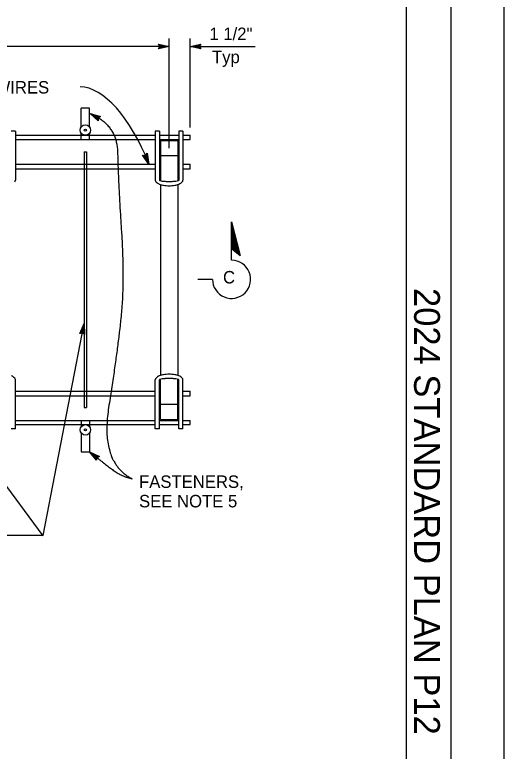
# Model space of a CAD drawing. Extents: x -893 to 867, y -474 to 712.
# Drawn here: x 591.7 to 866.5, y 30.6 to 444.6 of the extents above; entities that cross this region are included whole.
import ezdxf

# ---------------------------------------------------------------- set-up
doc = ezdxf.new("R2010")
doc.units = 0
for name, color, linetype in [('border_PLOTTING-ELEMENTS', 7, 'Continuous'), ('border_rw_22x34_Cut_Lines', 7, 'Continuous'), ('border_SHEET', 7, 'Continuous'), ('border_WITHIN-BORDER-anno', 7, 'Continuous'), ('pp_PRESENTATION', 7, 'Continuous'), ('rd_PAVEMENT-anno', 7, 'Continuous'), ('STR_Misc Steel A', 7, 'Continuous'), ('STR_Misc Steel B', 7, 'Continuous'), ('STR_Misc Steel C', 7, 'Continuous'), ('STR_Misc Steel D', 7, 'Continuous'), ('STR_Misc Steel E', 7, 'Continuous'), ('STR_Misc Steel F', 7, 'Continuous')]:
    doc.layers.add(name, color=color, linetype=linetype)

msp = doc.modelspace()

# ---------------------------------------------------------------- linework, layer by layer
at = {"layer": 'border_PLOTTING-ELEMENTS'}
for points in [[(-893.46, -474.04), (866.54, -474.04), (866.54, 711.96), (-893.46, 711.96)], [(-863.46, 668.96), (836.54, 668.96), (836.54, -431.04), (-863.46, -431.04)]]:
    msp.add_lwpolyline(points, close=True, dxfattribs=at)
at = {"layer": 'border_rw_22x34_Cut_Lines'}
msp.add_lwpolyline([(-863.46, 668.96), (836.54, 668.96), (836.54, -431.04), (-863.46, -431.04)], close=True, dxfattribs=at)
at = {"layer": 'border_SHEET'}
msp.add_line((811.54, 643.95), (811.54, -406.05), dxfattribs=at)
at = {"layer": 'pp_PRESENTATION'}
for p, q in [((713.4, 328.25), (718.24, 309.3)), ((713.4, 306.54), (713.4, 328.25)), ((713.4, 326.69), (717.74, 309.71)), ((713.4, 325.13), (717.24, 310.11)), ((713.4, 323.58), (716.73, 310.52)), ((713.4, 322.02), (716.23, 310.92)), ((713.4, 320.46), (715.73, 311.33)), ((713.4, 318.9), (715.23, 311.73)), ((713.4, 317.34), (714.73, 312.14)), ((713.4, 315.78), (714.23, 312.55)), ((713.4, 314.23), (713.73, 312.95)), ((713.4, 313.21), (718.24, 309.3)), ((702.69, 295.83), (694.54, 295.83))]:
    msp.add_line(p, q, dxfattribs=at)
msp.add_arc((713.41, 295.83), 10.72, 179.9995, 90, dxfattribs=at)
at = {"layer": 'rd_PAVEMENT-anno'}
for p, q in [((678.34, 369.59), (678.34, 431.15)), ((690.09, 381.2), (690.09, 431.15)), ((678.34, 426.74), (301.53, 426.74)), ((673.14, 426.74), (672.34, 428.08)), ((672.34, 428.08), (672.34, 428.08)), ((672.34, 428.08), (678.34, 426.74)), ((678.34, 426.74), (672.34, 425.41)), ((672.34, 425.41), (673.14, 426.74)), ((672.55, 427.72), (676.96, 426.74)), ((676.95, 426.74), (672.57, 425.77)), ((675.57, 426.74), (672.75, 426.12)), ((672.79, 427.36), (675.57, 426.74)), ((672.96, 427.02), (674.19, 426.74)), ((674.19, 426.74), (672.98, 426.47)), ((678.34, 426.74), (678.34, 426.74)), ((690.09, 426.74), (696.09, 428.07)), ((696.09, 425.4), (690.09, 426.74)), ((690.09, 426.74), (690.09, 426.74)), ((690.09, 426.74), (726.61, 426.74)), ((695.88, 425.75), (691.47, 426.74)), ((691.48, 426.74), (695.86, 427.71)), ((692.86, 426.74), (695.68, 427.36)), ((695.64, 426.11), (692.86, 426.74)), ((694.24, 426.74), (695.45, 427)), ((695.47, 426.46), (694.24, 426.74)), ((696.09, 428.07), (695.29, 426.74)), ((695.29, 426.74), (696.09, 425.4)), ((696.09, 428.07), (696.09, 428.07)), ((672.34, 425.41), (672.34, 425.41)), ((696.09, 425.4), (696.09, 425.4)), ((634, 389.12), (634, 389.12)), ((638.59, 385.03), (638.59, 385.03)), ((639.89, 387.36), (639.89, 387.36)), ((666.92, 360.62), (663.47, 365.71)), ((663.47, 365.71), (663.47, 365.71)), ((663.47, 365.71), (665, 365.46)), ((666.4, 361.91), (663.89, 365.62)), ((665.9, 363.19), (664.28, 365.59)), ((665.39, 364.48), (664.7, 365.5)), ((665, 365.46), (665.95, 366.69)), ((665.2, 365.72), (665.39, 364.48)), ((665.45, 366.01), (665.9, 363.19)), ((665.7, 366.36), (666.41, 361.9)), ((665.95, 366.69), (665.95, 366.69)), ((665.95, 366.69), (666.92, 360.62)), ((666.92, 360.62), (666.92, 360.62)), ((607.59, 151.88), (630.62, 271.07)), ((628.17, 265.32), (630.62, 270.96)), ((628.56, 265.47), (630.36, 269.61)), ((630.36, 269.59), (630.48, 265.12)), ((630.62, 270.96), (630.62, 270.96)), ((630.62, 270.96), (630.79, 264.82)), ((629.63, 265.86), (628.17, 265.32)), ((628.17, 265.32), (628.17, 265.32)), ((628.96, 265.63), (630.1, 268.25)), ((629.33, 265.74), (629.83, 266.89)), ((630.79, 264.82), (629.63, 265.86)), ((629.83, 266.89), (629.87, 265.66)), ((630.1, 268.25), (630.17, 265.36)), ((630.79, 264.82), (630.79, 264.82)), ((607.59, 151.76), (537.96, 245.95)), ((637.57, 194.13), (633.67, 198.88)), ((633.67, 198.88), (633.67, 198.88)), ((633.67, 198.88), (639.21, 196.23)), ((637.62, 194.54), (634.75, 198.03)), ((634.76, 198.03), (638.81, 196.09)), ((637.65, 194.97), (635.84, 197.18)), ((635.84, 197.18), (638.45, 195.93)), ((637.73, 195.35), (636.93, 196.32)), ((636.93, 196.32), (638.05, 195.79)), ((637.76, 195.68), (637.57, 194.13)), ((639.21, 196.23), (637.76, 195.68)), ((639.21, 196.23), (639.21, 196.23)), ((637.57, 194.13), (637.57, 194.13)), ((555.94, 152.12), (607.59, 152.12))]:
    msp.add_line(p, q, dxfattribs=at)
msp.add_lwpolyline([(638.59, 385.03), (634, 389.12), (639.89, 387.36), (639.53, 387.16), (635.22, 388.44), (638.58, 385.44), (638.57, 385.86), (636.41, 387.77), (639.17, 386.95), (638.81, 386.75), (637.62, 387.1), (638.55, 386.27), (638.54, 386.59), (639.89, 387.36), (638.54, 386.59)], close=True, dxfattribs=at)
msp.add_ellipse((642.82, 334.6), major_axis=(17.99, -68.99), ratio=0.436733, start_param=1.843991, end_param=3.025914, dxfattribs=at)
for points in [[(633.99, 389.11), (649.16, 382.69), (649.7, 351.22), (653.4, 294.84), (649.24, 254.63), (639.55, 193.04), (657.5, 183.79)], [(633.67, 198.87), (641.82, 192.42), (651.43, 185.12), (657.51, 183.79)]]:
    msp.add_open_spline(points, degree=2, dxfattribs=at)
at = {"layer": 'STR_Misc Steel A'}
for p, q in [((683.24, 365.18), (673.44, 365.18)), ((673.44, 349.17), (673.44, 241.78)), ((683.24, 349.17), (683.24, 241.78)), ((673.44, 225.77), (683.24, 225.77))]:
    msp.add_line(p, q, dxfattribs=at)
at = {"layer": 'STR_Misc Steel B'}
for p, q in [((592.08, 360.62), (670.55, 360.62)), ((686.12, 360.62), (690.09, 360.62)), ((690.09, 358.03), (690.09, 360.62)), ((592.08, 358.03), (670.55, 358.03)), ((686.12, 358.03), (690.09, 358.03)), ((592.08, 232.93), (670.55, 232.93)), ((686.12, 232.93), (690.09, 232.93)), ((690.09, 230.33), (690.09, 232.93)), ((592.08, 230.33), (670.55, 230.33)), ((686.12, 230.33), (690.09, 230.33))]:
    msp.add_line(p, q, dxfattribs=at)
at = {"layer": 'STR_Misc Steel C'}
for p, q in [((592.07, 376.79), (670.55, 376.79)), ((672.95, 376.79), (683.73, 376.79)), ((686.12, 376.79), (690.09, 376.79)), ((690.09, 374.39), (690.09, 376.79)), ((592.08, 374.39), (670.55, 374.39)), ((672.95, 374.39), (683.73, 374.39)), ((686.12, 374.39), (690.09, 374.39)), ((592.08, 216.56), (670.55, 216.56)), ((672.95, 216.56), (683.73, 216.56)), ((686.12, 216.56), (690.09, 216.56)), ((690.09, 214.16), (690.09, 216.56)), ((592.08, 214.16), (670.55, 214.16)), ((672.95, 214.16), (683.73, 214.16)), ((686.12, 214.16), (690.09, 214.16))]:
    msp.add_line(p, q, dxfattribs=at)
at = {"layer": 'STR_Misc Steel D'}
for p, q in [((630.62, 367.46), (630.62, 223.78)), ((630.62, 367.46), (632.01, 367.46)), ((632.01, 367.46), (632.01, 223.78)), ((630.62, 223.78), (632.01, 223.78))]:
    msp.add_line(p, q, dxfattribs=at)
at = {"layer": 'STR_Misc Steel E'}
for p, q in [((592.07, 379.19), (589.68, 379.19)), ((592.07, 379.19), (592.07, 351.6)), ((670.55, 379.19), (670.55, 351.6)), ((672.95, 379.19), (670.55, 379.19)), ((672.95, 379.19), (672.95, 351.6)), ((683.72, 379.19), (683.72, 351.49)), ((686.12, 379.19), (683.72, 379.19)), ((686.12, 379.19), (686.12, 351.6)), ((673.44, 373.85), (683.24, 373.85)), ((673.44, 373.85), (673.44, 351.31)), ((683.24, 373.85), (683.24, 351.31)), ((592.08, 211.77), (592.08, 239.35)), ((670.55, 211.77), (670.55, 239.35)), ((672.95, 211.77), (672.95, 239.35)), ((673.44, 217.1), (673.44, 239.64)), ((683.24, 217.1), (683.24, 239.64)), ((683.73, 211.77), (683.73, 239.46)), ((686.12, 211.77), (686.12, 239.35)), ((673.44, 217.1), (683.24, 217.1)), ((592.08, 211.77), (589.68, 211.77)), ((672.95, 211.77), (670.55, 211.77)), ((686.12, 211.77), (683.73, 211.77))]:
    msp.add_line(p, q, dxfattribs=at)
for centre, radius, start, end in [((590.68, 351.6), 1.4, 314.0246, 360), ((671.95, 351.6), 1.4, 180, 225.9754), ((674.96, 354.72), 5.74, 225.9754, 248.1815), ((677, 359.8), 11.2, 248.1815, 260.5844), ((673.14, 351.6), 0.191, 180, 252.143), ((675.62, 359.31), 8.29, 252.143, 262.3991), ((677.24, 371.44), 20.53, 262.3991, 266.8362), ((678.34, 367.89), 19.41, 260.5844, 270), ((678.34, 391.25), 40.37, 266.8362, 270), ((678.34, 391.25), 40.37, 270, 273.1638), ((678.34, 367.89), 19.41, 270, 279.4156), ((679.43, 371.44), 20.53, 273.1638, 277.6009), ((679.68, 359.8), 11.2, 279.4156, 291.8185), ((681.05, 359.31), 8.29, 277.6009, 287.857), ((683.53, 351.6), 0.191, 287.857, 0), ((681.71, 354.72), 5.74, 291.8185, 314.0246), ((684.73, 351.6), 1.4, 314.0246, 360), ((587.66, 236.23), 5.74, 45.9754, 68.1815), ((590.68, 239.35), 1.4, 0, 45.9754), ((671.95, 239.35), 1.4, 134.0246, 180), ((674.97, 236.23), 5.74, 111.8185, 134.0246), ((677, 231.16), 11.2, 99.4156, 111.8185), ((678.34, 223.06), 19.41, 90, 99.4156), ((678.34, 223.06), 19.41, 80.5844, 90), ((679.68, 231.16), 11.2, 68.1815, 80.5844), ((681.71, 236.23), 5.74, 45.9754, 68.1815), ((684.73, 239.35), 1.4, 0, 45.9754), ((673.14, 239.35), 0.191, 107.857, 180), ((675.63, 231.64), 8.29, 97.6009, 107.857), ((677.24, 219.51), 20.53, 93.1638, 97.6009), ((678.34, 199.71), 40.37, 90, 93.1638), ((678.34, 199.71), 40.37, 86.8362, 90), ((679.43, 219.51), 20.53, 82.3991, 86.8362), ((681.05, 231.64), 8.29, 72.143, 82.3991), ((683.54, 239.35), 0.191, 0, 72.143)]:
    msp.add_arc(centre, radius, start, end, dxfattribs=at)
at = {"layer": 'STR_Misc Steel F'}
for p, q in [((633.67, 392.07), (628.96, 392.07)), ((628.96, 381.49), (628.96, 392.07)), ((633.67, 381.49), (633.67, 392.07)), ((628.96, 374.39), (628.96, 377.96)), ((633.67, 374.39), (633.67, 377.96)), ((628.96, 216.56), (628.96, 212.99)), ((633.67, 216.56), (633.67, 212.99)), ((628.96, 209.46), (628.96, 198.88)), ((633.67, 209.46), (633.67, 198.88)), ((628.96, 198.88), (633.67, 198.88))]:
    msp.add_line(p, q, dxfattribs=at)
for centre, radius in [((631.31, 379.73), 2.94), ((631.31, 379.73), 0.588), ((631.32, 211.22), 2.94), ((631.32, 211.22), 0.588)]:
    msp.add_circle(centre, radius, dxfattribs=at)

# ---------------------------------------------------------------- texts
at = {"layer": 'border_WITHIN-BORDER-anno'}
msp.add_text('2024 STANDARD PLAN P12', height=14.5, rotation=270, dxfattribs=at).set_placement((815.92, 290.96))
at = {"layer": 'pp_PRESENTATION'}
msp.add_text('C', height=7, dxfattribs=at).set_placement((708.61, 293.54))
at = {"layer": 'rd_PAVEMENT-anno'}
for s, p in [('1 1/2"', (700.98, 430.35)), ('Typ', (702.43, 417.35)), ('UPPER RUNNER WIRES', (502.81, 400.29)), ('FASTENERS,', (661.46, 178.61)), ('SEE NOTE 5', (661.46, 167.67))]:
    msp.add_text(s, height=7, dxfattribs=at).set_placement(p)

doc.saveas('drawing.dxf')
